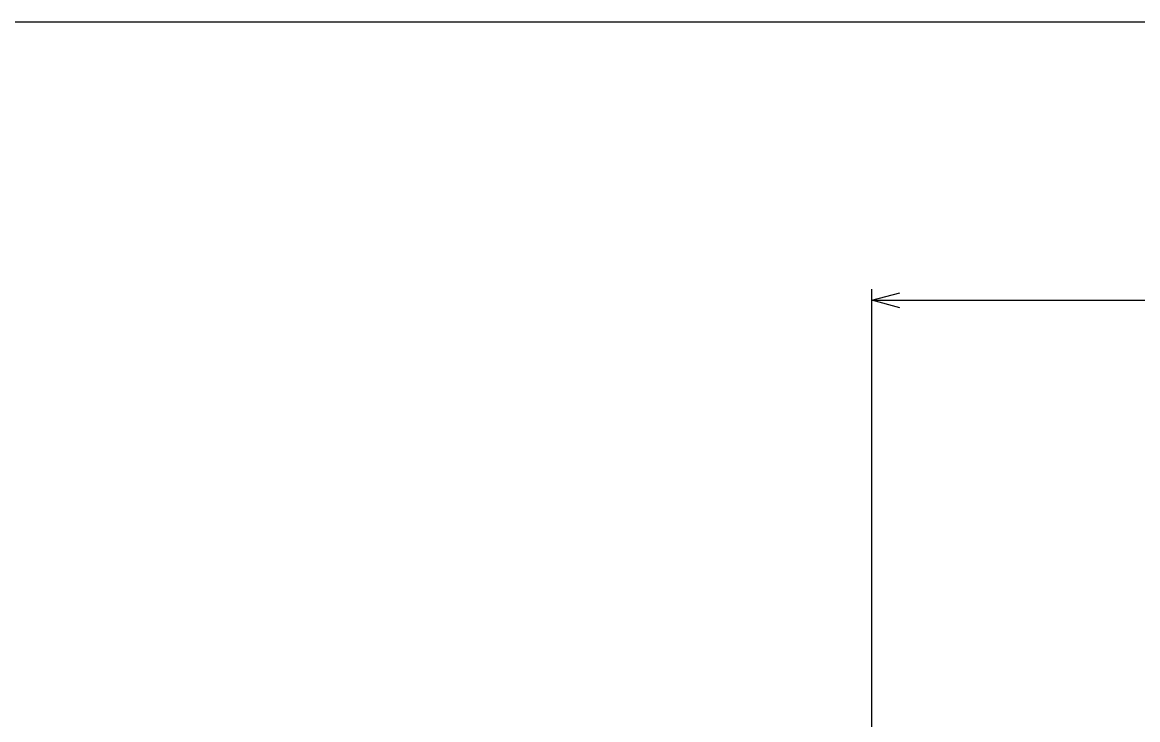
# Model space of a CAD drawing. Header units: inches. Extents: x 702888 to 852715, y 9845 to 271320.
# Drawn here: x 770954 to 777532, y 94763 to 98876 of the extents above; entities that cross this region are included whole.
import ezdxf

# ---------------------------------------------------------------- set-up
doc = ezdxf.new("R2010")
doc.units = ezdxf.units.IN
doc.header["$MEASUREMENT"] = 0
doc.header["$PDMODE"] = 34
doc.layers.get('0').update_dxf_attribs({"lineweight": 5})
doc.layers.get('Defpoints').update_dxf_attribs({"lineweight": 5})
doc.layers.add('CABLE TRAY', color=30, linetype='Continuous', lineweight=5)
doc.dimstyles.new('D1', dxfattribs={"dimscale": 66, "dimtxt": 2.5, "dimasz": 2.5, "dimexe": 1, "dimexo": 1, "dimgap": 1.25, "dimtad": 1, "dimdec": 0, "dimdsep": 46, "dimtxsty": 'Standard', "dimblk": 'OPEN30', "dimcen": 2.5, "dimclrd": 150, "dimclre": 150, "dimclrt": 140, "dimadec": 0, "dimazin": 0, "dimtfac": 1, "dimtdec": 0, "dimtmove": 0, "dimatfit": 3, "dimfxl": 1, "dimtfill": 1, "dimlwd": 13, "dimlwe": 13, "dimarcsym": 0})

# ---------------------------------------------------------------- blocks, each defined once
blk = doc.blocks.new('_Open30')
at = {"color": 0, "linetype": 'ByBlock', "lineweight": -2}
for p, q in [((-1, 0.268), (0, 0)), ((0, 0), (-1, -0.268)), ((0, 0), (-1, 0))]:
    blk.add_line(p, q, dxfattribs=at)
blk = doc.blocks.new('*D229')
at = {"layer": 'CABLE TRAY', "color": 150, "lineweight": 13, "transparency": 16777216}
for p, q in [((775963.9, 91413.1), (775963.9, 97303)), ((806543, 91389), (806543, 97303)), ((776128.9, 97237), (806378, 97237))]:
    blk.add_line(p, q, dxfattribs=at)
at = {"layer": 'Defpoints', "color": 0, "transparency": 16777216}
for p in [(806543, 97237), (775963.9, 91347.1), (806543, 91323)]:
    blk.add_point(p, dxfattribs=at)
at = {"layer": 'CABLE TRAY', "color": 150, "lineweight": 13, "transparency": 16777216, "xscale": 165, "yscale": 165, "zscale": 165, "rotation": 180}
blk.add_blockref('_Open30', (775963.9, 97237), dxfattribs=at)
at = {"layer": 'CABLE TRAY', "color": 150, "lineweight": 13, "transparency": 16777216, "xscale": 165, "yscale": 165, "zscale": 165}
blk.add_blockref('_Open30', (806543, 97237), dxfattribs=at)
at = {"layer": 'CABLE TRAY', "color": 140, "transparency": 16777216, "insert": (791253.4, 97402), "char_height": 165, "attachment_point": 5, "bg_fill": 3, "box_fill_scale": 1.25, "bg_fill_color": 9, "bg_fill_true_color": 13158600, "bg_fill_transparency": 0}
blk.add_mtext('30579', dxfattribs=at)

msp = doc.modelspace()

# ---------------------------------------------------------------- linework, layer by layer
at = {"color": 1}
msp.add_lwpolyline([(812126.582, 98876.167), (728211.764, 98876.167), (728211.764, 74112.45), (812126.582, 74112.45)], close=True, dxfattribs=at)

# ---------------------------------------------------------------- next in the draw order: dimensions: what is measured, and where the dimension line sits
at = {"layer": 'CABLE TRAY'}
dim = msp.add_linear_dim(base=(806542.978, 97236.952), p1=(775963.85, 91347.129), p2=(806542.978, 91323.009), dimstyle='D1', dxfattribs=at)
dim.commit()
dim.dimension.update_dxf_attribs({"geometry": '*D229', "text_midpoint": (791253.414, 97401.952)})

doc.saveas('drawing.dxf')
